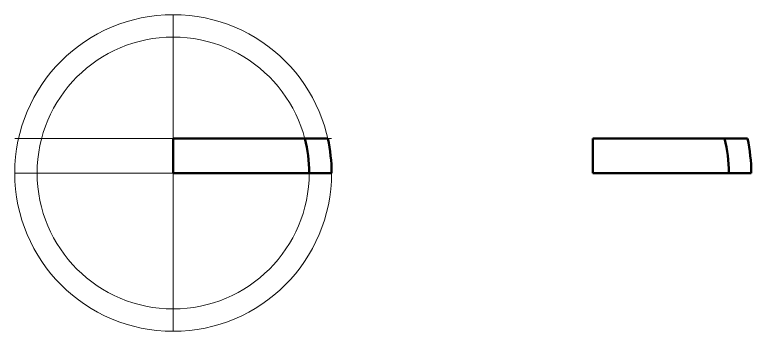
# Model space of a CAD drawing. Header units: millimetres. Extents: x 7195 to 15852, y -351 to 871.
# Drawn here: x 7972 to 9042, y 411 to 871 of the extents above; entities that cross this region are included whole.
import ezdxf

# ---------------------------------------------------------------- set-up
doc = ezdxf.new("R2010")
doc.units = ezdxf.units.MM
doc.header["$LTSCALE"] = 0.3
doc.layers.add('Contorno', color=5, linetype='Continuous', lineweight=50)
doc.layers.add('cotas', color=7, linetype='Continuous', lineweight=9)

msp = doc.modelspace()

# ---------------------------------------------------------------- linework, layer by layer
at = {"layer": 'Contorno'}
for p, q in [((8202.46, 690.666), (8426.959, 690.666)), ((8202.46, 690.666), (8202.46, 640.666)), ((8811.739, 690.666), (8811.739, 640.666)), ((8811.739, 690.666), (9036.238, 690.666)), ((8202.46, 640.666), (8432.46, 640.666)), ((8811.739, 640.666), (9041.739, 640.666))]:
    msp.add_line(p, q, dxfattribs=at)
for centre, radius, end in [((8202.46, 640.666), 197.5, 14.664854), ((8202.46, 640.666), 230, 12.555858), ((8811.739, 640.666), 197.5, 14.664854), ((8811.739, 640.666), 230, 12.555858)]:
    msp.add_arc(centre, radius, 0, end, dxfattribs=at)
at = {"layer": 'cotas', "color": 252, "true_color": 0x939598}
for p, q in [((8202.46, 870.666), (8202.46, 410.666)), ((7972.46, 690.666), (8432.46, 690.666)), ((7972.46, 640.666), (8432.46, 640.666))]:
    msp.add_line(p, q, dxfattribs=at)
for radius in [230, 197.5]:
    msp.add_circle((8202.46, 640.666), radius, dxfattribs=at)

doc.saveas('drawing.dxf')
